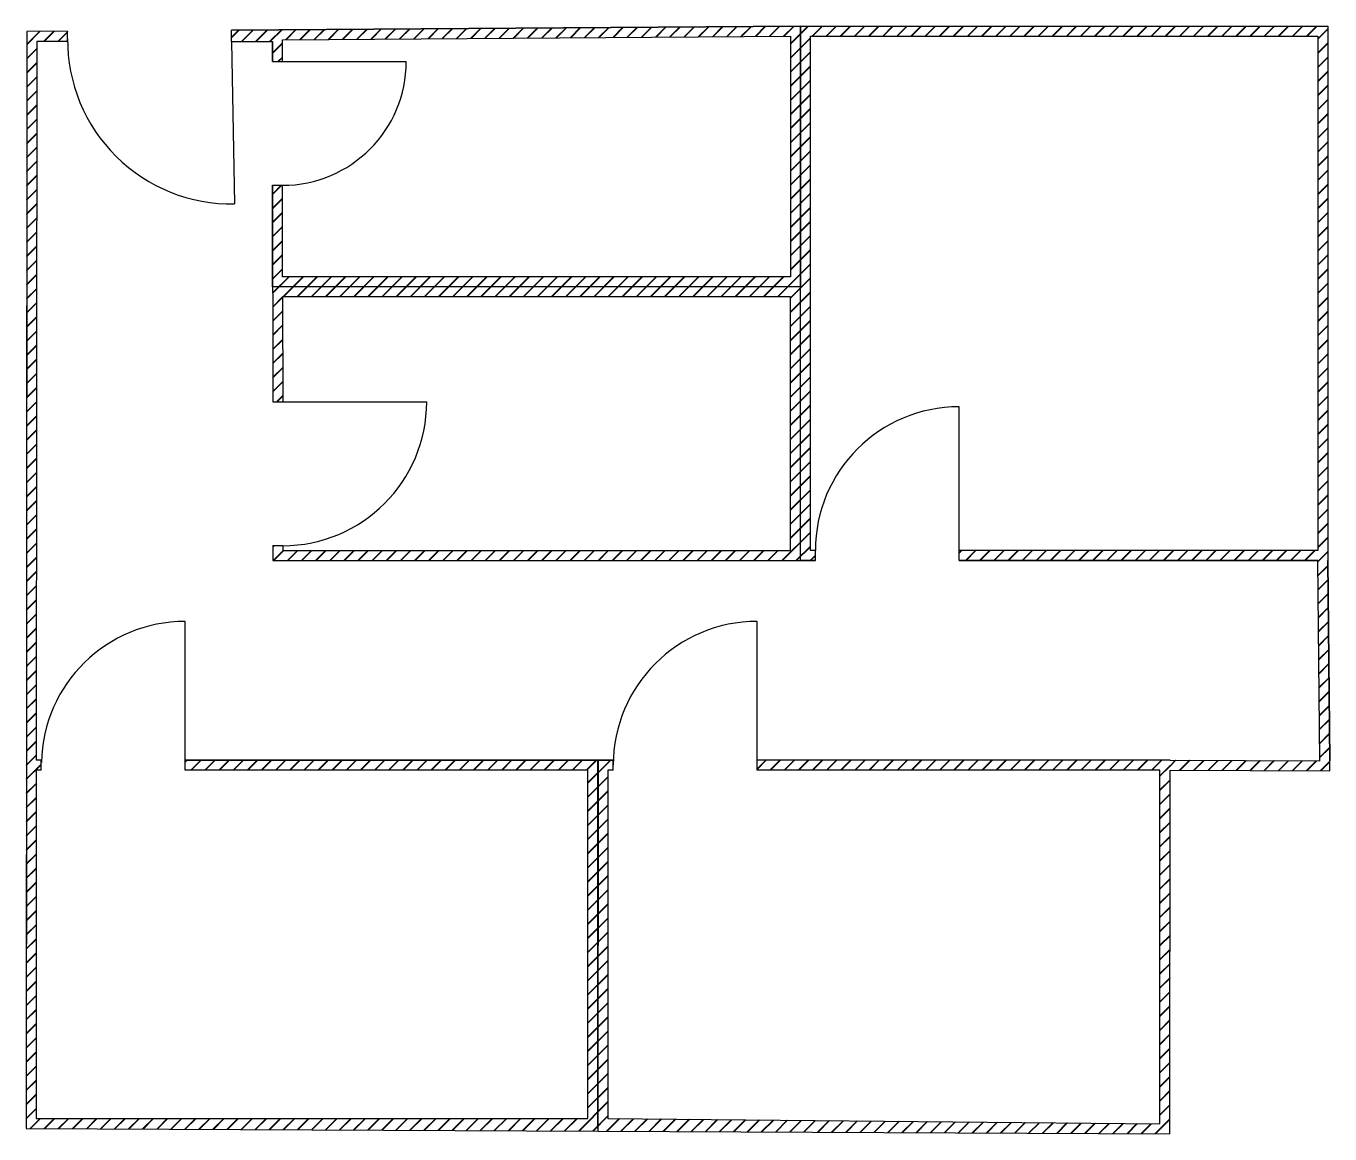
# Model space of a CAD drawing. Header units: millimetres. Extents: x -13 to 0, y -7.4 to 3.7.
import ezdxf

# ---------------------------------------------------------------- set-up
doc = ezdxf.new("R2010")
doc.units = ezdxf.units.MM

msp = doc.modelspace()

# ---------------------------------------------------------------- hatches: boundary and pattern name
h = msp.add_hatch()
h.set_pattern_fill('JIS_LC_20A', color=256, scale=0.005)
h.paths.add_polyline_path([(0.011, 3.716), (-5.269, 3.716), (-5.269, -1.636), (-5.119, -1.636), (-5.119, -1.536), (-5.169, -1.536), (-5.169, 3.616), (-0.089, 3.616), (-0.089, -1.536), (-3.679, -1.536), (-3.679, -1.636), (0.011, -1.636)])
h.paths.add_polyline_path([(-5.269, 1.106), (-10.549, 1.106), (-10.549, -0.046), (-10.449, -0.046), (-10.452, 1.006), (-5.369, 1.006), (-5.369, -1.536), (-10.449, -1.536), (-10.449, -1.486), (-10.549, -1.486), (-10.549, -1.636), (-5.269, -1.636)])
h.paths.add_polyline_path([(-5.269, 3.716), (-10.963, 3.676), (-10.963, 3.56), (-10.554, 3.563), (-10.554, 3.361), (-10.454, 3.361), (-10.454, 3.579), (-5.369, 3.615), (-5.369, 1.206), (-10.452, 1.206), (-10.453, 2.121), (-10.553, 2.121), (-10.552, 1.106), (-5.269, 1.106)])
h.paths.add_polyline_path([(-7.295, -7.349), (-13.02, -7.322), (-13.017, -3.635), (-12.867, -3.635), (-12.867, -3.735), (-12.918, -3.735), (-12.92, -7.222), (-7.395, -7.222), (-7.395, -3.735), (-11.427, -3.735), (-11.427, -3.635), (-7.292, -3.635)])
h.paths.add_polyline_path([(-7.142, -3.635), (-7.292, -3.635), (-7.295, -7.349), (-1.57, -7.377), (-1.567, -3.635), (-5.702, -3.635), (-5.702, -3.735), (-1.67, -3.735), (-1.67, -7.276), (-7.195, -7.222), (-7.195, -3.735), (-7.142, -3.735)])
h = msp.add_hatch()
h.set_pattern_fill('JIS_LC_20A', color=256, scale=0.005)
h.paths.add_polyline_path([(-12.913, 3.561), (-12.604, 3.561, -0.004394), (-12.604, 3.59), (-12.604, 3.626), (-12.604, 3.661), (-13.013, 3.661), (-13.017, -3.635), (-12.917, -3.635)])
h = msp.add_hatch()
h.set_pattern_fill('JIS_LC_20A', color=256, scale=0.005)
h.paths.add_polyline_path([(0.011, -1.636), (-0.089, -1.636), (-0.068, -3.641), (-1.567, -3.635), (-1.57, -3.635), (-1.567, -3.735), (0.032, -3.742), (0.032, -3.642)])

# ---------------------------------------------------------------- linework, layer by layer
for p, q in [((-13.013, 3.661), (-13.02, -7.322)), ((-12.604, 3.664), (-13.013, 3.661)), ((-12.604, 3.561), (-12.604, 3.661)), ((-5.269, 3.716), (-10.964, 3.676)), ((-10.963, 3.561), (-10.963, 3.676)), ((-10.963, 3.561), (-10.932, 1.935)), ((-10.554, 3.561), (-10.554, 3.361)), ((-10.554, 3.361), (-10.454, 3.361)), ((-10.454, 3.361), (-9.214, 3.361)), ((-10.553, 2.121), (-10.551, -0.046)), ((-10.553, 2.121), (-10.453, 2.121)), ((-10.549, -0.046), (-10.449, -0.046)), ((-10.449, -0.046), (-9.009, -0.046)), ((-3.679, -1.536), (-3.679, -0.096)), ((-10.549, -1.486), (-10.549, -1.636)), ((-10.549, -1.486), (-10.449, -1.486)), ((-5.119, -1.636), (-5.119, -1.536)), ((-3.679, -1.636), (-3.679, -1.536)), ((-10.549, -1.636), (-5.119, -1.636)), ((-3.679, -1.636), (-0.089, -1.636)), ((-0.068, -3.643), (-0.089, -1.636)), ((0.032, -3.642), (0.011, -1.636)), ((0.032, -3.635), (0.011, -1.636)), ((0.032, -3.642), (0.011, -1.636)), ((-11.427, -3.685), (-11.427, -2.245)), ((-5.702, -3.685), (-5.702, -2.245)), ((-13.017, -3.535), (-13.017, -3.535)), ((-13.017, -3.635), (-13.017, -3.635)), ((-12.867, -3.635), (-12.917, -3.635)), ((-12.867, -3.735), (-12.867, -3.635)), ((-11.427, -3.735), (-11.427, -3.535)), ((-7.142, -3.635), (-11.427, -3.635)), ((-11.427, -3.635), (-7.142, -3.635)), ((-7.292, -3.635), (-7.295, -7.349)), ((-7.142, -3.735), (-7.142, -3.635)), ((-1.567, -3.635), (-5.702, -3.635)), ((-5.702, -3.735), (-5.702, -3.635)), ((-1.567, -3.635), (-0.068, -3.641)), ((-1.567, -3.635), (-0.068, -3.641)), ((0.031, -3.535), (0.032, -3.535)), ((0.032, -3.635), (0.032, -3.635)), ((0.032, -3.742), (0.032, -3.642)), ((-1.57, -7.377), (-1.567, -3.735)), ((-1.567, -3.735), (0.032, -3.742)), ((-13.02, -7.322), (-1.57, -7.377))]:
    msp.add_line(p, q)
for points in [[(-13.013, 3.661), (-13.017, -3.635)], [(-10.964, 3.676), (-5.269, 3.716), (-5.269, 1.106), (-10.552, 1.106), (-10.553, 2.121)], [(-5.119, -1.636), (-5.269, -1.636), (-5.269, 3.716), (0.011, 3.716), (0.011, -1.636)], [(-5.119, -1.636), (-5.269, -1.636), (-5.269, 3.716), (0.011, 3.716), (0.011, -1.636)], [(-12.604, 3.561), (-12.913, 3.561), (-12.917, -3.635)], [(-10.963, 3.561), (-10.554, 3.561)], [(-10.554, 3.361), (-10.554, 3.561)], [(-10.454, 3.579), (-5.369, 3.615), (-5.369, 1.206), (-10.452, 1.206), (-10.453, 2.121)], [(-10.454, 3.361), (-10.454, 3.579)], [(-5.119, -1.536), (-5.169, -1.536), (-5.169, 3.616), (-0.089, 3.616), (-0.089, -1.536), (-3.679, -1.536)], [(-5.269, -1.636), (-5.269, 1.106), (-10.552, 1.106)], [(-10.549, -1.486), (-10.549, -1.636), (-5.269, -1.636), (-5.269, 1.106), (-10.549, 1.106)], [(-10.449, -1.486), (-10.449, -1.536), (-5.369, -1.536), (-5.369, 1.006), (-10.452, 1.006), (-10.449, -0.046)], [(-10.549, -1.486), (-10.549, -1.636)], [(-0.089, -1.636), (-3.679, -1.636)], [(0.011, -1.636), (0.032, -3.642)], [(-13.017, -3.635), (-13.02, -7.322)], [(-7.295, -7.322), (-7.295, -3.635), (-11.427, -3.635)], [(-7.142, -3.635), (-7.295, -3.635), (-7.295, -7.322)], [(-1.57, -3.635), (-5.702, -3.635)], [(-12.867, -3.735), (-12.918, -3.735), (-12.92, -7.222), (-7.395, -7.222), (-7.395, -3.735), (-11.427, -3.735)], [(-7.142, -3.735), (-7.195, -3.735), (-7.195, -7.222), (-1.67, -7.276), (-1.67, -3.735), (-5.702, -3.735)]]:
    msp.add_lwpolyline(points)
for centre, radius, start, end in [((-11.784, 3.661), 0.82, 179.7987, 180), ((-10.963, 3.576), 1.641, 179.4965, 271.0755), ((-10.454, 3.361), 1.24, 270.056, 0.0508), ((-10.549, -0.766), 0.72, 89.9891, 90.1047), ((-10.45, -0.046), 1.441, 270.014, 359.9588), ((-3.679, -1.536), 1.44, 90.0031, 179.9962), ((-10.549, -1.636), 0.15, 89.9657, 90.0523), ((-10.549, -0.766), 0.72, 270, 270.018), ((-11.427, -3.685), 1.44, 90.0031, 178.8758), ((-5.702, -3.685), 1.44, 90.0031, 179.9962)]:
    msp.add_arc(centre, radius, start, end)

doc.saveas('drawing.dxf')
